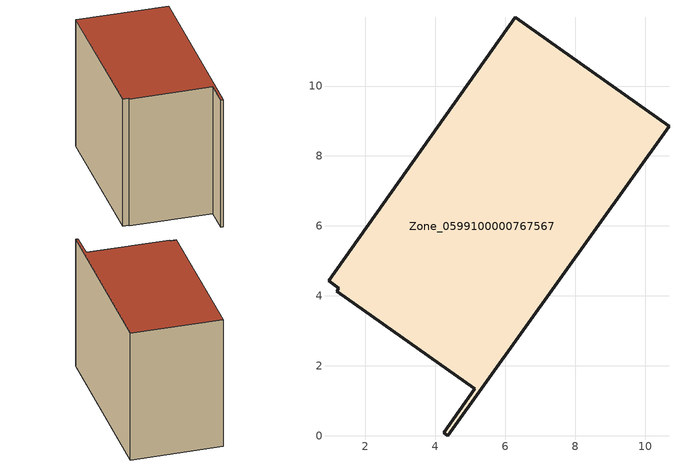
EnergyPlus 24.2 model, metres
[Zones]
Zone_0599100000767567
 floor ground (C_G): 4.24,0.08 5.12,1.35 1.18,4.14 1.23,4.22 0.94,4.43 6.28,11.97 10.68,8.85 4.36,0 z1.67
 wall outside (C_F): 5.12,1.35 4.24,0.08 4.36,0 10.68,8.85 6.28,11.97 0.94,4.43 1.23,4.22 1.18,4.14 5.12,1.35 z1.67:9.81
 roof outside (C_R): 1.23,4.22 1.18,4.14 5.12,1.35 4.24,0.08 4.36,0 10.68,8.85 6.28,11.97 0.94,4.43 z9.81
[BUILDING]
Pand.0599100000767567: North Axis=0; Terrain=City; Loads Convergence Tolerance Value=0.04; Temperature Convergence Tolerance Value=0.4; Solar Distribution=FullExterior; Maximum Number of Warmup Days=25; Minimum Number of Warmup Days=1
[Site:Location]
Rotterdam.The.Hague.AP_ZH_NLD Design_Conditions: Latitude=51.96; Longitude=4.45; Time Zone=1; Elevation=-4.5
[SITE:GROUNDTEMPERATURE:BUILDINGSURFACE]
18, 18, 18, 18, 18, 18, 18, 18, 18, 18, 18, 18
[MATERIAL] Thermal Absorptance=0.9; Solar Absorptance=0.7; Visible Absorptance=0.7
Name | Roughness | Thickness | Conductivity | Density | Specific Heat
G.TI.2006-2014 | MediumSmooth | 0.15 | 0.06 | 540 | 1210
F.TI.2006-2014 | Rough | 0.3 | 0.12 | 1920 | 840
R.TI.2006-2014 | MediumRough | 0.2 | 0.08 | 1500 | 1000
[CONSTRUCTION]
C_G: G.TI.2006-2014
C_F: F.TI.2006-2014
C_R: R.TI.2006-2014
[ZONE]
Zone_0599100000767567: Type=1; Multiplier=1; Ceiling Height=Autocalculate; Volume=Autocalculate; Floor Area=autocalculate; Part of Total Floor Area=Yes
[ZONEINFILTRATION:DESIGNFLOWRATE]
Infil_Zone_0599100000767567: Zone or ZoneList or Space or SpaceList=Zone_0599100000767567; Schedule=AlwaysOn; Design Flow Rate Calculation Method=Flow/Area; Flow Rate per Floor Area=0.0015; Constant Term Coefficient=1; Temperature Term Coefficient=0; Velocity Term Coefficient=0; Velocity Squared Term Coefficient=0
[HVACTEMPLATE:ZONE:IDEALLOADSAIRSYSTEM]
Zone_0599100000767567: Maximum Heating Supply Air Temperature=50; Minimum Cooling Supply Air Temperature=13; Maximum Heating Supply Air Humidity Ratio=0.0156; Minimum Cooling Supply Air Humidity Ratio=0.0077; Heating Limit=NoLimit; Cooling Limit=NoLimit; Dehumidification Control Type=ConstantSensibleHeatRatio; Cooling Sensible Heat Ratio=0.7; Dehumidification Setpoint=60; Humidification Control Type=None; Humidification Setpoint=30; Outdoor Air Method=None; Outdoor Air Flow Rate per Person=0.00944; Outdoor Air Flow Rate per Zone Floor Area=0; Outdoor Air Flow Rate per Zone=0; Demand Controlled Ventilation Type=None; Outdoor Air Economizer Type=NoEconomizer; Heat Recovery Type=None; Sensible Heat Recovery Effectiveness=0.7; Latent Heat Recovery Effectiveness=0.65
[ZONECONTROL:THERMOSTAT]
ThermostatControl_Zone_0599100000767567: Zone or ZoneList=Zone_0599100000767567; Control Type Schedule=DualSetpointControlType; Control 1=Thermostat_Zone_0599100000767567; Temperature Difference Between Cutout And Setpoint=0
[THERMOSTATSETPOINT:DUALSETPOINT]
Thermostat_Zone_0599100000767567: Heating Setpoint Temperature Schedule=HeatingSetpoint_Zone_0599100000767567; Cooling Setpoint Temperature Schedule=CoolingSetpoint_Zone_0599100000767567
[SCHEDULE:COMPACT]
HeatingSetpoint_Zone_0599100000767567: Through: 12/31, For: AllDays, Until: 24:00, 21
CoolingSetpoint_Zone_0599100000767567: Through: 12/31, For: AllDays, Until: 24:00, 24
DualSetpointControlType: Through: 12/31, For: AllDays, Until: 24:00, 4
AlwaysOn: Through: 12/31, For: AllDays, Until: 24:00, 1
